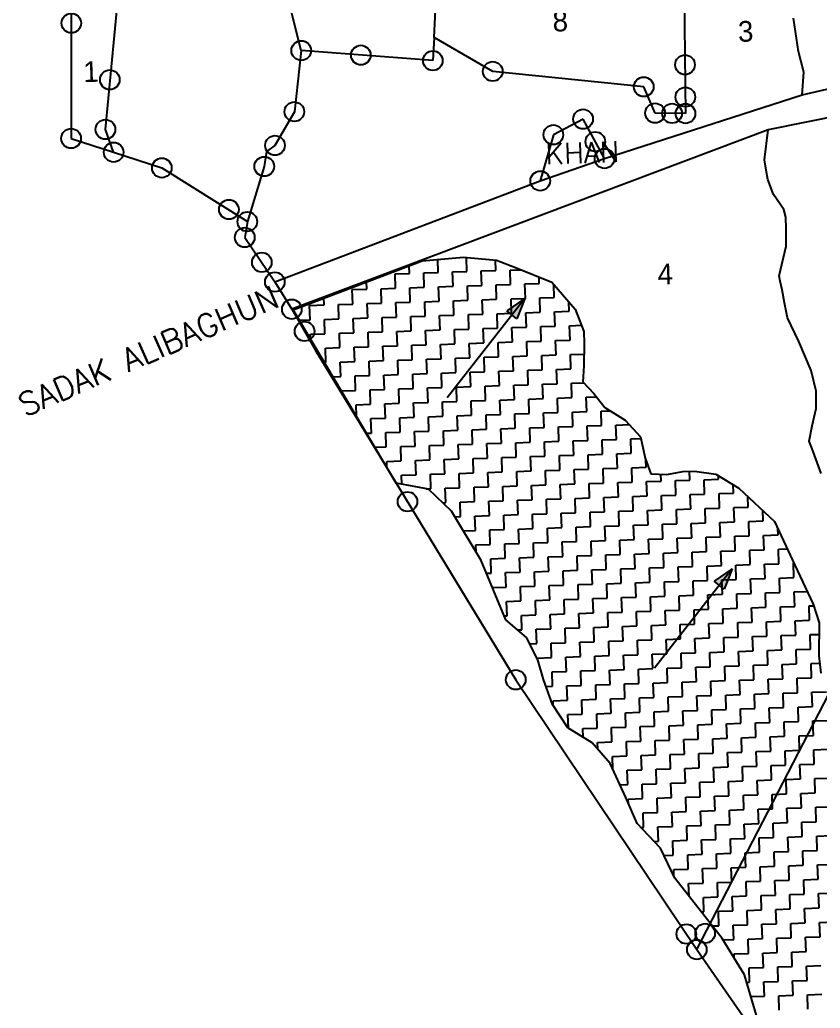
# Model space of a CAD drawing. Header units: metres. Extents: x 278270 to 279465, y 2078206 to 2080031.
# Drawn here: x 278375.3 to 278697.1, y 2079160.6 to 2079557.9 of the extents above; entities that cross this region are included whole.
import ezdxf
from ezdxf.enums import TextEntityAlignment as Align

# ---------------------------------------------------------------- set-up
doc = ezdxf.new("R2010")
doc.units = ezdxf.units.M
for name, color, linetype in [('LINE_WATER', 4, 'Continuous'), ('POLY_HATCH', 12, 'Continuous'), ('POLY_PARCEL', 6, 'Continuous'), ('POLY_ROAD', 30, 'Continuous'), ('TEXT_MAPIN', 7, 'Continuous'), ('TEXT_MAPOUT', 7, 'Continuous'), ('TEXT_PARCEL', 7, 'Continuous'), ('V_BOUND_LINE', 7, 'Continuous')]:
    doc.layers.add(name, color=color, linetype=linetype)
doc.styles.get("Standard").update_dxf_attribs({"font": 'simplex.shx'})
doc.styles.add('TEXT_MAP', font='')
doc.styles.get('TEXT_MAP').set_extended_font_data('Kruti Dev 050')

msp = doc.modelspace()

# ---------------------------------------------------------------- hatches: boundary and pattern name
h = msp.add_hatch(color=256)
h.paths.add_polyline_path([(278573.08, 2079439.25), (278575.11, 2079437.67), (278578.26, 2079445.89)])
h.paths.add_polyline_path([(278578.26, 2079445.89), (278571.05, 2079440.83), (278573.08, 2079439.25)])
h = msp.add_hatch(color=256)
h.paths.add_polyline_path([(278656.43, 2079330.61), (278658.46, 2079329.02), (278661.61, 2079337.25)])
h.paths.add_polyline_path([(278661.61, 2079337.25), (278654.4, 2079332.19), (278656.43, 2079330.61)])

# ---------------------------------------------------------------- linework, layer by layer
for points in [[(278578.26, 2079445.89), (278547.07, 2079405.87)], [(278578.26, 2079445.89), (278571.05, 2079440.83)], [(278578.26, 2079445.89), (278575.11, 2079437.67)], [(278575.11, 2079437.67), (278571.05, 2079440.83)], [(278661.61, 2079337.25), (278630.42, 2079297.23)], [(278661.61, 2079337.25), (278654.4, 2079332.19)], [(278661.61, 2079337.25), (278658.46, 2079329.02)], [(278658.46, 2079329.02), (278654.4, 2079332.19)]]:
    msp.add_lwpolyline(points)
for centre in [(278396.02, 2079556.5), (278488.46, 2079545.49), (278512.41, 2079543.65), (278541.34, 2079541.43), (278642.7, 2079539.79), (278565.42, 2079537.12), (278411.5, 2079533.75), (278626.12, 2079530.91), (278642.84, 2079526.8), (278485.68, 2079520.91), (278630.69, 2079520.35), (278637.52, 2079520.24), (278642.9, 2079520.16), (278601.73, 2079517.93), (278409.74, 2079513.8), (278589.79, 2079511.64), (278395.95, 2079510.17), (278477.9, 2079507.36), (278606.65, 2079508.87), (278413.04, 2079504.62), (278610.34, 2079502.08), (278432.41, 2079498.32), (278473.57, 2079498.9), (278584.5, 2079493.1), (278459.36, 2079481.61), (278466.79, 2079476.72), (278465.76, 2079470.38), (278472.61, 2079460.36), (278477.83, 2079452.48), (278484.66, 2079441.53), (278489.79, 2079432.64), (278531.17, 2079364.19), (278574.69, 2079292.61), (278643.25, 2079190.41), (278650.81, 2079190.66), (278647.45, 2079184.16)]:
    msp.add_circle(centre, 3.94)
at = {"layer": 'LINE_WATER'}
for p, q in [((278687.06, 2079553.09), (278686.37, 2079558.53)), ((278688.37, 2079545.08), (278687.06, 2079553.09)), ((278690.46, 2079536.74), (278688.37, 2079545.08)), ((278689.77, 2079527.7), (278690.46, 2079536.74)), ((278674.7, 2079501.62), (278676.2, 2079513.56)), ((278675.36, 2079497.48), (278674.7, 2079501.62)), ((278676.01, 2079493.6), (278675.36, 2079497.48)), ((278678.28, 2079487.7), (278676.01, 2079493.6)), ((278682.38, 2079481.6), (278678.28, 2079487.7)), ((278683.26, 2079478.51), (278682.38, 2079481.6)), ((278683.42, 2079473.84), (278683.26, 2079478.51)), ((278683.39, 2079466.82), (278683.42, 2079473.84)), ((278680.61, 2079454.98), (278683.39, 2079466.82)), ((278680.94, 2079452.74), (278680.61, 2079454.98)), ((278681.8, 2079449.28), (278680.94, 2079452.74)), ((278682.72, 2079444.06), (278681.8, 2079449.28)), ((278683.92, 2079438.1), (278682.72, 2079444.06)), ((278688.48, 2079428.51), (278683.92, 2079438.1)), ((278693.37, 2079416.92), (278688.48, 2079428.51)), ((278695.39, 2079408.65), (278693.37, 2079416.92)), ((278695.37, 2079401.65), (278695.39, 2079408.65)), ((278693.85, 2079394.6), (278695.37, 2079401.65)), ((278692.55, 2079388.56), (278693.85, 2079394.6)), ((278694.19, 2079384.37), (278692.55, 2079388.56)), ((278697.48, 2079375.48), (278694.19, 2079384.37))]:
    msp.add_line(p, q, dxfattribs=at)
at = {"layer": 'POLY_HATCH'}
for p, q in [((278485.24, 2079441.26), (278537.12, 2079460.91)), ((278537.12, 2079460.91), (278553.62, 2079462.46)), ((278553.62, 2079462.46), (278566.99, 2079461.3)), ((278566.99, 2079461.3), (278574.55, 2079458.35)), ((278574.55, 2079458.35), (278589.15, 2079452.43)), ((278589.15, 2079452.43), (278598.57, 2079441.55)), ((278526.62, 2079371.67), (278485.24, 2079441.26)), ((278598.57, 2079441.55), (278602.07, 2079432.6)), ((278602.07, 2079432.6), (278602.22, 2079427.81)), ((278602.22, 2079427.81), (278601.99, 2079418.74)), ((278601.99, 2079418.74), (278601.66, 2079412.34)), ((278601.66, 2079412.34), (278606.08, 2079407.68)), ((278606.08, 2079407.68), (278610.54, 2079401.97)), ((278610.54, 2079401.97), (278618.7, 2079396.91)), ((278618.7, 2079396.91), (278624.79, 2079390.18)), ((278624.79, 2079390.18), (278626.67, 2079381.71)), ((278626.67, 2079381.71), (278629.01, 2079375.39)), ((278635.42, 2079375.07), (278641.78, 2079376.34)), ((278641.78, 2079376.34), (278646.57, 2079376.5)), ((278646.57, 2079376.5), (278655.15, 2079375.18)), ((278629.01, 2079375.39), (278635.42, 2079375.07)), ((278655.15, 2079375.18), (278664.4, 2079369.62)), ((278539.55, 2079369.16), (278526.62, 2079371.67)), ((278548.91, 2079360.41), (278539.55, 2079369.16)), ((278664.4, 2079369.62), (278678.71, 2079356.23)), ((278560.76, 2079340.54), (278548.91, 2079360.41)), ((278678.71, 2079356.23), (278686.82, 2079338.67)), ((278570.7, 2079316.75), (278560.76, 2079340.54)), ((278686.82, 2079338.67), (278694.27, 2079322.92)), ((278694.27, 2079322.92), (278696.64, 2079315.54)), ((278578.94, 2079309.56), (278570.7, 2079316.75)), ((278696.64, 2079315.54), (278696.55, 2079302.21)), ((278583.5, 2079300.65), (278578.94, 2079309.56)), ((278585.89, 2079292.73), (278583.5, 2079300.65)), ((278696.55, 2079302.21), (278697.31, 2079295.31)), ((278589.42, 2079282.72), (278585.89, 2079292.73)), ((278595.6, 2079273.33), (278589.42, 2079282.72)), ((278605.4, 2079267.25), (278595.6, 2079273.33)), ((278612.6, 2079258.96), (278605.4, 2079267.25)), ((278618.92, 2079245.31), (278612.6, 2079258.96)), ((278623.53, 2079234.8), (278618.92, 2079245.31)), ((278632.92, 2079224.98), (278623.53, 2079234.8)), ((278638.65, 2079212.91), (278632.92, 2079224.98)), ((278657.67, 2079188.67), (278638.65, 2079212.91)), ((278666.68, 2079174.05), (278657.67, 2079188.67)), ((278671.49, 2079157.68), (278666.68, 2079174.05))]:
    msp.add_line(p, q, dxfattribs=at)
at = {"layer": 'POLY_HATCH', "linetype": 'Continuous'}
for p, q in [((278543.49, 2079456.32), (278543.32, 2079461.49)), ((278555.05, 2079456.7), (278554.87, 2079462.35)), ((278566.62, 2079457.08), (278566.48, 2079461.35)), ((278526.14, 2079455.75), (278531.92, 2079455.94)), ((278526.33, 2079449.97), (278526.14, 2079455.75)), ((278531.92, 2079455.94), (278531.82, 2079458.9)), ((278537.7, 2079456.13), (278543.49, 2079456.32)), ((278537.89, 2079450.35), (278537.7, 2079456.13)), ((278549.27, 2079456.51), (278555.05, 2079456.7)), ((278549.46, 2079450.73), (278549.27, 2079456.51)), ((278560.83, 2079456.89), (278566.62, 2079457.08)), ((278561.02, 2079451.11), (278560.83, 2079456.89)), ((278572.4, 2079457.27), (278576.86, 2079457.41)), ((278572.59, 2079451.49), (278572.4, 2079457.27)), ((278514.77, 2079449.59), (278514.67, 2079452.41)), ((278578.37, 2079451.68), (278584.15, 2079451.87)), ((278578.56, 2079445.89), (278578.37, 2079451.68)), ((278584.15, 2079451.87), (278584.07, 2079454.49)), ((278508.98, 2079449.4), (278514.77, 2079449.59)), ((278509.17, 2079443.61), (278508.98, 2079449.4)), ((278520.55, 2079449.78), (278526.33, 2079449.97)), ((278520.74, 2079443.99), (278520.55, 2079449.78)), ((278532.11, 2079450.16), (278537.89, 2079450.35)), ((278532.3, 2079444.37), (278532.11, 2079450.16)), ((278543.68, 2079450.54), (278549.46, 2079450.73)), ((278543.87, 2079444.75), (278543.68, 2079450.54)), ((278555.24, 2079450.92), (278561.02, 2079451.11)), ((278555.43, 2079445.13), (278555.24, 2079450.92)), ((278566.81, 2079451.3), (278572.59, 2079451.49)), ((278567, 2079445.51), (278566.81, 2079451.3)), ((278590.12, 2079446.27), (278589.95, 2079451.51)), ((278497.61, 2079443.24), (278497.52, 2079445.91)), ((278514.96, 2079443.8), (278520.74, 2079443.99)), ((278515.15, 2079438.02), (278514.96, 2079443.8)), ((278526.52, 2079444.18), (278532.3, 2079444.37)), ((278526.71, 2079438.4), (278526.52, 2079444.18)), ((278538.08, 2079444.56), (278543.87, 2079444.75)), ((278538.27, 2079438.78), (278538.08, 2079444.56)), ((278549.65, 2079444.94), (278555.43, 2079445.13)), ((278549.84, 2079439.16), (278549.65, 2079444.94)), ((278561.21, 2079445.32), (278567, 2079445.51)), ((278561.4, 2079439.54), (278561.21, 2079445.32)), ((278572.78, 2079445.7), (278578.56, 2079445.89)), ((278572.97, 2079439.92), (278572.78, 2079445.7)), ((278584.34, 2079446.08), (278590.12, 2079446.27)), ((278584.53, 2079440.3), (278584.34, 2079446.08)), ((278596.1, 2079440.68), (278595.97, 2079444.56)), ((278491.83, 2079443.05), (278497.61, 2079443.24)), ((278492.02, 2079437.26), (278491.83, 2079443.05)), ((278503.39, 2079443.43), (278509.17, 2079443.61)), ((278503.58, 2079437.64), (278503.39, 2079443.43)), ((278567.19, 2079439.73), (278572.97, 2079439.92)), ((278567.37, 2079433.95), (278567.19, 2079439.73)), ((278578.75, 2079440.11), (278584.53, 2079440.3)), ((278578.94, 2079434.33), (278578.75, 2079440.11)), ((278590.31, 2079440.49), (278596.1, 2079440.68)), ((278590.5, 2079434.71), (278590.31, 2079440.49)), ((278487.7, 2079437.12), (278492.02, 2079437.26)), ((278497.8, 2079437.45), (278503.58, 2079437.64)), ((278497.99, 2079431.67), (278497.8, 2079437.45)), ((278509.36, 2079437.83), (278515.15, 2079438.02)), ((278509.55, 2079432.05), (278509.36, 2079437.83)), ((278520.93, 2079438.21), (278526.71, 2079438.4)), ((278521.12, 2079432.43), (278520.93, 2079438.21)), ((278532.49, 2079438.59), (278538.27, 2079438.78)), ((278532.68, 2079432.81), (278532.49, 2079438.59)), ((278544.06, 2079438.97), (278549.84, 2079439.16)), ((278544.25, 2079433.19), (278544.06, 2079438.97)), ((278555.62, 2079439.35), (278561.4, 2079439.54)), ((278555.81, 2079433.57), (278555.62, 2079439.35)), ((278503.77, 2079431.86), (278509.55, 2079432.05)), ((278503.96, 2079426.08), (278503.77, 2079431.86)), ((278515.34, 2079432.24), (278521.12, 2079432.43)), ((278515.52, 2079426.46), (278515.34, 2079432.24)), ((278526.9, 2079432.62), (278532.68, 2079432.81)), ((278527.09, 2079426.84), (278526.9, 2079432.62)), ((278538.46, 2079433), (278544.25, 2079433.19)), ((278538.65, 2079427.22), (278538.46, 2079433)), ((278550.03, 2079433.38), (278555.81, 2079433.57)), ((278550.22, 2079427.6), (278550.03, 2079433.38)), ((278561.59, 2079433.76), (278567.37, 2079433.95)), ((278561.78, 2079427.98), (278561.59, 2079433.76)), ((278573.16, 2079434.14), (278578.94, 2079434.33)), ((278573.35, 2079428.36), (278573.16, 2079434.14)), ((278584.72, 2079434.52), (278590.5, 2079434.71)), ((278584.91, 2079428.74), (278584.72, 2079434.52)), ((278596.29, 2079434.9), (278601.11, 2079435.06)), ((278596.48, 2079429.12), (278596.29, 2079434.9)), ((278492.21, 2079431.48), (278497.99, 2079431.67)), ((278492.27, 2079429.43), (278492.21, 2079431.48)), ((278556, 2079427.79), (278561.78, 2079427.98)), ((278556.19, 2079422.01), (278556, 2079427.79)), ((278567.56, 2079428.17), (278573.35, 2079428.36)), ((278567.75, 2079422.38), (278567.56, 2079428.17)), ((278579.13, 2079428.55), (278584.91, 2079428.74)), ((278579.32, 2079422.76), (278579.13, 2079428.55)), ((278590.69, 2079428.93), (278596.48, 2079429.12)), ((278590.88, 2079423.14), (278590.69, 2079428.93)), ((278498.18, 2079425.89), (278503.96, 2079426.08)), ((278498.37, 2079420.11), (278498.18, 2079425.89)), ((278509.74, 2079426.27), (278515.52, 2079426.46)), ((278509.93, 2079420.49), (278509.74, 2079426.27)), ((278521.31, 2079426.65), (278527.09, 2079426.84)), ((278521.5, 2079420.87), (278521.31, 2079426.65)), ((278532.87, 2079427.03), (278538.65, 2079427.22)), ((278533.06, 2079421.25), (278532.87, 2079427.03)), ((278544.44, 2079427.41), (278550.22, 2079427.6)), ((278544.63, 2079421.63), (278544.44, 2079427.41)), ((278497.83, 2079420.09), (278498.37, 2079420.11)), ((278504.15, 2079420.3), (278509.93, 2079420.49)), ((278504.34, 2079414.51), (278504.15, 2079420.3)), ((278515.71, 2079420.68), (278521.5, 2079420.87)), ((278515.9, 2079414.89), (278515.71, 2079420.68)), ((278527.28, 2079421.06), (278533.06, 2079421.25)), ((278527.47, 2079415.27), (278527.28, 2079421.06)), ((278538.84, 2079421.44), (278544.63, 2079421.63)), ((278539.03, 2079415.65), (278538.84, 2079421.44)), ((278550.41, 2079421.82), (278556.19, 2079422.01)), ((278550.6, 2079416.03), (278550.41, 2079421.82)), ((278561.97, 2079422.2), (278567.75, 2079422.38)), ((278562.16, 2079416.41), (278561.97, 2079422.2)), ((278573.54, 2079422.57), (278579.32, 2079422.76)), ((278573.73, 2079416.79), (278573.54, 2079422.57)), ((278585.1, 2079422.95), (278590.88, 2079423.14)), ((278585.29, 2079417.17), (278585.1, 2079422.95)), ((278596.67, 2079423.33), (278602.11, 2079423.51)), ((278596.86, 2079417.55), (278596.67, 2079423.33)), ((278544.82, 2079415.84), (278550.6, 2079416.03)), ((278545.01, 2079410.06), (278544.82, 2079415.84)), ((278556.38, 2079416.22), (278562.16, 2079416.41)), ((278556.57, 2079410.44), (278556.38, 2079416.22)), ((278567.94, 2079416.6), (278573.73, 2079416.79)), ((278568.13, 2079410.82), (278567.94, 2079416.6)), ((278579.51, 2079416.98), (278585.29, 2079417.17)), ((278579.7, 2079411.2), (278579.51, 2079416.98)), ((278591.07, 2079417.36), (278596.86, 2079417.55)), ((278591.26, 2079411.58), (278591.07, 2079417.36)), ((278501.21, 2079414.41), (278504.34, 2079414.51)), ((278510.12, 2079414.7), (278515.9, 2079414.89)), ((278510.31, 2079408.92), (278510.12, 2079414.7)), ((278521.69, 2079415.08), (278527.47, 2079415.27)), ((278521.88, 2079409.3), (278521.69, 2079415.08)), ((278533.25, 2079415.46), (278539.03, 2079415.65)), ((278533.44, 2079409.68), (278533.25, 2079415.46)), ((278597.05, 2079411.77), (278602.05, 2079411.93)), ((278504.58, 2079408.73), (278510.31, 2079408.92)), ((278516.09, 2079409.11), (278521.88, 2079409.3)), ((278516.28, 2079403.33), (278516.09, 2079409.11)), ((278527.66, 2079409.49), (278533.44, 2079409.68)), ((278527.85, 2079403.71), (278527.66, 2079409.49)), ((278539.22, 2079409.87), (278545.01, 2079410.06)), ((278539.41, 2079404.09), (278539.22, 2079409.87)), ((278550.79, 2079410.25), (278556.57, 2079410.44)), ((278550.98, 2079404.47), (278550.79, 2079410.25)), ((278562.35, 2079410.63), (278568.13, 2079410.82)), ((278562.54, 2079404.85), (278562.35, 2079410.63)), ((278573.92, 2079411.01), (278579.7, 2079411.2)), ((278574.11, 2079405.23), (278573.92, 2079411.01)), ((278585.48, 2079411.39), (278591.26, 2079411.58)), ((278585.67, 2079405.61), (278585.48, 2079411.39)), ((278597.24, 2079405.99), (278597.05, 2079411.77)), ((278533.63, 2079403.9), (278539.41, 2079404.09)), ((278545.2, 2079404.28), (278550.98, 2079404.47)), ((278545.39, 2079398.5), (278545.2, 2079404.28)), ((278556.76, 2079404.66), (278562.54, 2079404.85)), ((278556.95, 2079398.88), (278556.76, 2079404.66)), ((278568.32, 2079405.04), (278574.11, 2079405.23)), ((278568.51, 2079399.26), (278568.32, 2079405.04)), ((278579.89, 2079405.42), (278585.67, 2079405.61)), ((278580.08, 2079399.64), (278579.89, 2079405.42)), ((278591.45, 2079405.8), (278597.24, 2079405.99)), ((278591.64, 2079400.02), (278591.45, 2079405.8)), ((278603.02, 2079406.18), (278607.15, 2079406.31)), ((278603.21, 2079400.4), (278603.02, 2079406.18)), ((278510.5, 2079403.14), (278516.28, 2079403.33)), ((278510.65, 2079398.53), (278510.5, 2079403.14)), ((278522.07, 2079403.52), (278527.85, 2079403.71)), ((278522.26, 2079397.74), (278522.07, 2079403.52)), ((278533.82, 2079398.12), (278533.63, 2079403.9)), ((278585.86, 2079399.83), (278591.64, 2079400.02)), ((278597.43, 2079400.21), (278603.21, 2079400.4)), ((278597.62, 2079394.42), (278597.43, 2079400.21)), ((278608.99, 2079400.59), (278612.58, 2079400.7)), ((278609.18, 2079394.8), (278608.99, 2079400.59)), ((278516.47, 2079397.55), (278522.26, 2079397.74)), ((278516.66, 2079391.76), (278516.47, 2079397.55)), ((278528.04, 2079397.93), (278533.82, 2079398.12)), ((278528.23, 2079392.14), (278528.04, 2079397.93)), ((278539.6, 2079398.31), (278545.39, 2079398.5)), ((278539.79, 2079392.52), (278539.6, 2079398.31)), ((278551.17, 2079398.69), (278556.95, 2079398.88)), ((278551.36, 2079392.9), (278551.17, 2079398.69)), ((278562.73, 2079399.07), (278568.51, 2079399.26)), ((278562.92, 2079393.28), (278562.73, 2079399.07)), ((278574.3, 2079399.45), (278580.08, 2079399.64)), ((278574.49, 2079393.66), (278574.3, 2079399.45)), ((278586.05, 2079394.04), (278585.86, 2079399.83)), ((278522.45, 2079391.95), (278528.23, 2079392.14)), ((278534.01, 2079392.33), (278539.79, 2079392.52)), ((278534.2, 2079386.55), (278534.01, 2079392.33)), ((278545.58, 2079392.71), (278551.36, 2079392.9)), ((278545.77, 2079386.93), (278545.58, 2079392.71)), ((278557.14, 2079393.09), (278562.92, 2079393.28)), ((278557.33, 2079387.31), (278557.14, 2079393.09)), ((278568.7, 2079393.47), (278574.49, 2079393.66)), ((278568.89, 2079387.69), (278568.7, 2079393.47)), ((278580.27, 2079393.85), (278586.05, 2079394.04)), ((278580.46, 2079388.07), (278580.27, 2079393.85)), ((278591.83, 2079394.23), (278597.62, 2079394.42)), ((278592.02, 2079388.45), (278591.83, 2079394.23)), ((278603.4, 2079394.61), (278609.18, 2079394.8)), ((278603.59, 2079388.83), (278603.4, 2079394.61)), ((278614.96, 2079394.99), (278620.28, 2079395.17)), ((278615.15, 2079389.21), (278614.96, 2079394.99)), ((278514.71, 2079391.7), (278516.66, 2079391.76)), ((278522.64, 2079386.17), (278522.45, 2079391.95)), ((278574.68, 2079387.88), (278580.46, 2079388.07)), ((278586.24, 2079388.26), (278592.02, 2079388.45)), ((278586.43, 2079382.48), (278586.24, 2079388.26)), ((278597.81, 2079388.64), (278603.59, 2079388.83)), ((278597.99, 2079382.86), (278597.81, 2079388.64)), ((278609.37, 2079389.02), (278615.15, 2079389.21)), ((278609.56, 2079383.24), (278609.37, 2079389.02)), ((278620.93, 2079389.4), (278624.93, 2079389.53)), ((278621.12, 2079383.62), (278620.93, 2079389.4)), ((278518.09, 2079386.02), (278522.64, 2079386.17)), ((278528.42, 2079386.36), (278534.2, 2079386.55)), ((278528.61, 2079380.58), (278528.42, 2079386.36)), ((278539.98, 2079386.74), (278545.77, 2079386.93)), ((278540.17, 2079380.96), (278539.98, 2079386.74)), ((278551.55, 2079387.12), (278557.33, 2079387.31)), ((278551.74, 2079381.34), (278551.55, 2079387.12)), ((278563.11, 2079387.5), (278568.89, 2079387.69)), ((278563.3, 2079381.72), (278563.11, 2079387.5)), ((278574.87, 2079382.1), (278574.68, 2079387.88)), ((278522.83, 2079380.39), (278528.61, 2079380.58)), ((278522.91, 2079377.92), (278522.83, 2079380.39)), ((278534.39, 2079380.77), (278540.17, 2079380.96)), ((278534.58, 2079374.99), (278534.39, 2079380.77)), ((278545.96, 2079381.15), (278551.74, 2079381.34)), ((278546.14, 2079375.37), (278545.96, 2079381.15)), ((278557.52, 2079381.53), (278563.3, 2079381.72)), ((278557.71, 2079375.75), (278557.52, 2079381.53)), ((278569.08, 2079381.91), (278574.87, 2079382.1)), ((278569.27, 2079376.13), (278569.08, 2079381.91)), ((278580.65, 2079382.29), (278586.43, 2079382.48)), ((278580.84, 2079376.51), (278580.65, 2079382.29)), ((278592.21, 2079382.67), (278597.99, 2079382.86)), ((278592.4, 2079376.89), (278592.21, 2079382.67)), ((278603.78, 2079383.05), (278609.56, 2079383.24)), ((278603.97, 2079377.27), (278603.78, 2079383.05)), ((278615.34, 2079383.43), (278621.12, 2079383.62)), ((278615.53, 2079377.65), (278615.34, 2079383.43)), ((278627.1, 2079378.03), (278627, 2079380.81)), ((278563.49, 2079375.94), (278569.27, 2079376.13)), ((278575.06, 2079376.32), (278580.84, 2079376.51)), ((278575.25, 2079370.53), (278575.06, 2079376.32)), ((278586.62, 2079376.7), (278592.4, 2079376.89)), ((278586.81, 2079370.91), (278586.62, 2079376.7)), ((278598.18, 2079377.08), (278603.97, 2079377.27)), ((278598.37, 2079371.29), (278598.18, 2079377.08)), ((278609.75, 2079377.46), (278615.53, 2079377.65)), ((278609.94, 2079371.67), (278609.75, 2079377.46)), ((278621.31, 2079377.84), (278627.1, 2079378.03)), ((278621.5, 2079372.05), (278621.31, 2079377.84)), ((278644.63, 2079372.81), (278644.51, 2079376.43)), ((278528.8, 2079374.8), (278534.58, 2079374.99)), ((278528.92, 2079371.23), (278528.8, 2079374.8)), ((278540.36, 2079375.18), (278546.14, 2079375.37)), ((278540.55, 2079369.4), (278540.36, 2079375.18)), ((278551.93, 2079375.56), (278557.71, 2079375.75)), ((278552.12, 2079369.78), (278551.93, 2079375.56)), ((278563.68, 2079370.16), (278563.49, 2079375.94)), ((278627.29, 2079372.24), (278633.07, 2079372.43)), ((278627.48, 2079366.46), (278627.29, 2079372.24)), ((278633.07, 2079372.43), (278632.98, 2079375.19)), ((278638.85, 2079372.62), (278644.63, 2079372.81)), ((278639.04, 2079366.84), (278638.85, 2079372.62)), ((278650.41, 2079373), (278656.2, 2079373.19)), ((278650.6, 2079367.22), (278650.41, 2079373)), ((278656.2, 2079373.19), (278656.15, 2079374.58)), ((278538.67, 2079369.33), (278540.55, 2079369.4)), ((278546.33, 2079369.59), (278552.12, 2079369.78)), ((278546.52, 2079363.8), (278546.33, 2079369.59)), ((278557.9, 2079369.97), (278563.68, 2079370.16)), ((278558.09, 2079364.18), (278557.9, 2079369.97)), ((278569.46, 2079370.34), (278575.25, 2079370.53)), ((278569.65, 2079364.56), (278569.46, 2079370.34)), ((278581.03, 2079370.72), (278586.81, 2079370.91)), ((278581.22, 2079364.94), (278581.03, 2079370.72)), ((278592.59, 2079371.1), (278598.37, 2079371.29)), ((278592.78, 2079365.32), (278592.59, 2079371.1)), ((278604.16, 2079371.48), (278609.94, 2079371.67)), ((278604.35, 2079365.7), (278604.16, 2079371.48)), ((278615.72, 2079371.86), (278621.5, 2079372.05)), ((278615.91, 2079366.08), (278615.72, 2079371.86)), ((278662.17, 2079367.6), (278662.06, 2079371.03)), ((278552.31, 2079363.99), (278558.09, 2079364.18)), ((278563.87, 2079364.37), (278569.65, 2079364.56)), ((278564.06, 2079358.59), (278563.87, 2079364.37)), ((278575.44, 2079364.75), (278581.22, 2079364.94)), ((278575.63, 2079358.97), (278575.44, 2079364.75)), ((278587, 2079365.13), (278592.78, 2079365.32)), ((278587.19, 2079359.35), (278587, 2079365.13)), ((278598.56, 2079365.51), (278604.35, 2079365.7)), ((278598.75, 2079359.73), (278598.56, 2079365.51)), ((278610.13, 2079365.89), (278615.91, 2079366.08)), ((278610.32, 2079360.11), (278610.13, 2079365.89)), ((278621.69, 2079366.27), (278627.48, 2079366.46)), ((278621.88, 2079360.49), (278621.69, 2079366.27)), ((278633.26, 2079366.65), (278639.04, 2079366.84)), ((278633.45, 2079360.87), (278633.26, 2079366.65)), ((278644.82, 2079367.03), (278650.6, 2079367.22)), ((278645.01, 2079361.25), (278644.82, 2079367.03)), ((278656.39, 2079367.41), (278662.17, 2079367.6)), ((278656.58, 2079361.63), (278656.39, 2079367.41)), ((278668.14, 2079362.01), (278668, 2079366.25)), ((278545.32, 2079363.76), (278546.52, 2079363.8)), ((278552.5, 2079358.21), (278552.31, 2079363.99)), ((278616.1, 2079360.3), (278621.88, 2079360.49)), ((278616.29, 2079354.52), (278616.1, 2079360.3)), ((278627.67, 2079360.68), (278633.45, 2079360.87)), ((278627.86, 2079354.9), (278627.67, 2079360.68)), ((278639.23, 2079361.06), (278645.01, 2079361.25)), ((278639.42, 2079355.28), (278639.23, 2079361.06)), ((278650.79, 2079361.44), (278656.58, 2079361.63)), ((278650.98, 2079355.66), (278650.79, 2079361.44)), ((278662.36, 2079361.82), (278668.14, 2079362.01)), ((278662.55, 2079356.04), (278662.36, 2079361.82)), ((278674.11, 2079356.42), (278673.97, 2079360.66)), ((278550.26, 2079358.14), (278552.5, 2079358.21)), ((278558.28, 2079358.4), (278564.06, 2079358.59)), ((278558.47, 2079352.62), (278558.28, 2079358.4)), ((278569.84, 2079358.78), (278575.63, 2079358.97)), ((278570.03, 2079353), (278569.84, 2079358.78)), ((278581.41, 2079359.16), (278587.19, 2079359.35)), ((278581.6, 2079353.38), (278581.41, 2079359.16)), ((278592.97, 2079359.54), (278598.75, 2079359.73)), ((278593.16, 2079353.76), (278592.97, 2079359.54)), ((278604.54, 2079359.92), (278610.32, 2079360.11)), ((278604.73, 2079354.14), (278604.54, 2079359.92)), ((278668.33, 2079356.23), (278674.11, 2079356.42)), ((278553.65, 2079352.46), (278558.47, 2079352.62)), ((278564.25, 2079352.81), (278570.03, 2079353)), ((278564.44, 2079347.03), (278564.25, 2079352.81)), ((278575.82, 2079353.19), (278581.6, 2079353.38)), ((278576.01, 2079347.41), (278575.82, 2079353.19)), ((278587.38, 2079353.57), (278593.16, 2079353.76)), ((278587.57, 2079347.79), (278587.38, 2079353.57)), ((278598.94, 2079353.95), (278604.73, 2079354.14)), ((278599.13, 2079348.17), (278598.94, 2079353.95)), ((278610.51, 2079354.33), (278616.29, 2079354.52)), ((278610.7, 2079348.55), (278610.51, 2079354.33)), ((278622.07, 2079354.71), (278627.86, 2079354.9)), ((278622.26, 2079348.93), (278622.07, 2079354.71)), ((278633.64, 2079355.09), (278639.42, 2079355.28)), ((278633.83, 2079349.3), (278633.64, 2079355.09)), ((278645.2, 2079355.47), (278650.98, 2079355.66)), ((278645.39, 2079349.68), (278645.2, 2079355.47)), ((278656.77, 2079355.85), (278662.55, 2079356.04)), ((278656.96, 2079350.06), (278656.77, 2079355.85)), ((278668.52, 2079350.44), (278668.33, 2079356.23)), ((278680.09, 2079350.82), (278680, 2079353.43)), ((278604.92, 2079348.36), (278610.7, 2079348.55)), ((278605.11, 2079342.57), (278604.92, 2079348.36)), ((278616.48, 2079348.74), (278622.26, 2079348.93)), ((278616.67, 2079342.95), (278616.48, 2079348.74)), ((278628.05, 2079349.11), (278633.83, 2079349.3)), ((278628.24, 2079343.33), (278628.05, 2079349.11)), ((278639.61, 2079349.49), (278645.39, 2079349.68)), ((278639.8, 2079343.71), (278639.61, 2079349.49)), ((278651.17, 2079349.87), (278656.96, 2079350.06)), ((278651.36, 2079344.09), (278651.17, 2079349.87)), ((278662.74, 2079350.25), (278668.52, 2079350.44)), ((278662.93, 2079344.47), (278662.74, 2079350.25)), ((278674.3, 2079350.63), (278680.09, 2079350.82)), ((278674.49, 2079344.85), (278674.3, 2079350.63)), ((278558.66, 2079346.84), (278564.44, 2079347.03)), ((278558.76, 2079343.9), (278558.66, 2079346.84)), ((278570.22, 2079347.22), (278576.01, 2079347.41)), ((278570.41, 2079341.43), (278570.22, 2079347.22)), ((278581.79, 2079347.6), (278587.57, 2079347.79)), ((278581.98, 2079341.81), (278581.79, 2079347.6)), ((278593.35, 2079347.98), (278599.13, 2079348.17)), ((278593.54, 2079342.19), (278593.35, 2079347.98)), ((278657.15, 2079344.28), (278662.93, 2079344.47)), ((278668.71, 2079344.66), (278674.49, 2079344.85)), ((278668.9, 2079338.88), (278668.71, 2079344.66)), ((278680.28, 2079345.04), (278683.82, 2079345.16)), ((278680.46, 2079339.26), (278680.28, 2079345.04)), ((278564.63, 2079341.24), (278570.41, 2079341.43)), ((278564.82, 2079335.46), (278564.63, 2079341.24)), ((278576.2, 2079341.62), (278581.98, 2079341.81)), ((278576.39, 2079335.84), (278576.2, 2079341.62)), ((278587.76, 2079342), (278593.54, 2079342.19)), ((278587.95, 2079336.22), (278587.76, 2079342)), ((278599.32, 2079342.38), (278605.11, 2079342.57)), ((278599.51, 2079336.6), (278599.32, 2079342.38)), ((278610.89, 2079342.76), (278616.67, 2079342.95)), ((278611.08, 2079336.98), (278610.89, 2079342.76)), ((278622.45, 2079343.14), (278628.24, 2079343.33)), ((278622.64, 2079337.36), (278622.45, 2079343.14)), ((278634.02, 2079343.52), (278639.8, 2079343.71)), ((278634.21, 2079337.74), (278634.02, 2079343.52)), ((278645.58, 2079343.9), (278651.36, 2079344.09)), ((278645.77, 2079338.12), (278645.58, 2079343.9)), ((278657.34, 2079338.5), (278657.15, 2079344.28)), ((278593.73, 2079336.41), (278599.51, 2079336.6)), ((278593.92, 2079330.63), (278593.73, 2079336.41)), ((278605.3, 2079336.79), (278611.08, 2079336.98)), ((278605.49, 2079331.01), (278605.3, 2079336.79)), ((278616.86, 2079337.17), (278622.64, 2079337.36)), ((278617.05, 2079331.39), (278616.86, 2079337.17)), ((278628.43, 2079337.55), (278634.21, 2079337.74)), ((278628.61, 2079331.77), (278628.43, 2079337.55)), ((278639.99, 2079337.93), (278645.77, 2079338.12)), ((278640.18, 2079332.15), (278639.99, 2079337.93)), ((278651.55, 2079338.31), (278657.34, 2079338.5)), ((278651.74, 2079332.53), (278651.55, 2079338.31)), ((278663.12, 2079338.69), (278668.9, 2079338.88)), ((278663.31, 2079332.91), (278663.12, 2079338.69)), ((278674.68, 2079339.07), (278680.46, 2079339.26)), ((278674.87, 2079333.29), (278674.68, 2079339.07)), ((278686.25, 2079339.45), (278686.45, 2079339.46)), ((278686.44, 2079333.67), (278686.25, 2079339.45)), ((278562.91, 2079335.4), (278564.82, 2079335.46)), ((278570.6, 2079335.65), (278576.39, 2079335.84)), ((278570.79, 2079329.87), (278570.6, 2079335.65)), ((278582.17, 2079336.03), (278587.95, 2079336.22)), ((278582.36, 2079330.25), (278582.17, 2079336.03)), ((278645.96, 2079332.34), (278651.74, 2079332.53)), ((278657.53, 2079332.72), (278663.31, 2079332.91)), ((278657.72, 2079326.94), (278657.53, 2079332.72)), ((278669.09, 2079333.1), (278674.87, 2079333.29)), ((278669.28, 2079327.32), (278669.09, 2079333.1)), ((278680.65, 2079333.48), (278686.44, 2079333.67)), ((278680.84, 2079327.7), (278680.65, 2079333.48)), ((278565.3, 2079329.69), (278570.79, 2079329.87)), ((278576.58, 2079330.06), (278582.36, 2079330.25)), ((278576.76, 2079324.28), (278576.58, 2079330.06)), ((278588.14, 2079330.44), (278593.92, 2079330.63)), ((278588.33, 2079324.66), (278588.14, 2079330.44)), ((278599.7, 2079330.82), (278605.49, 2079331.01)), ((278599.89, 2079325.04), (278599.7, 2079330.82)), ((278611.27, 2079331.2), (278617.05, 2079331.39)), ((278611.46, 2079325.42), (278611.27, 2079331.2)), ((278622.83, 2079331.58), (278628.61, 2079331.77)), ((278623.02, 2079325.8), (278622.83, 2079331.58)), ((278634.4, 2079331.96), (278640.18, 2079332.15)), ((278634.59, 2079326.18), (278634.4, 2079331.96)), ((278646.15, 2079326.56), (278645.96, 2079332.34)), ((278582.55, 2079324.47), (278588.33, 2079324.66)), ((278582.74, 2079318.68), (278582.55, 2079324.47)), ((278594.11, 2079324.85), (278599.89, 2079325.04)), ((278594.3, 2079319.06), (278594.11, 2079324.85)), ((278605.68, 2079325.23), (278611.46, 2079325.42)), ((278605.87, 2079319.44), (278605.68, 2079325.23)), ((278617.24, 2079325.61), (278623.02, 2079325.8)), ((278617.43, 2079319.82), (278617.24, 2079325.61)), ((278628.8, 2079325.99), (278634.59, 2079326.18)), ((278628.99, 2079320.2), (278628.8, 2079325.99)), ((278640.37, 2079326.37), (278646.15, 2079326.56)), ((278640.56, 2079320.58), (278640.37, 2079326.37)), ((278651.93, 2079326.75), (278657.72, 2079326.94)), ((278652.12, 2079320.96), (278651.93, 2079326.75)), ((278663.5, 2079327.13), (278669.28, 2079327.32)), ((278663.69, 2079321.34), (278663.5, 2079327.13)), ((278675.06, 2079327.51), (278680.84, 2079327.7)), ((278675.25, 2079321.72), (278675.06, 2079327.51)), ((278686.63, 2079327.88), (278691.84, 2079328.06)), ((278686.82, 2079322.1), (278686.63, 2079327.88)), ((278570.98, 2079324.09), (278576.76, 2079324.28)), ((278571.17, 2079318.31), (278570.98, 2079324.09)), ((278634.78, 2079320.39), (278640.56, 2079320.58)), ((278646.34, 2079320.77), (278652.12, 2079320.96)), ((278646.53, 2079314.99), (278646.34, 2079320.77)), ((278657.91, 2079321.15), (278663.69, 2079321.34)), ((278658.1, 2079315.37), (278657.91, 2079321.15)), ((278669.47, 2079321.53), (278675.25, 2079321.72)), ((278669.66, 2079315.75), (278669.47, 2079321.53)), ((278681.03, 2079321.91), (278686.82, 2079322.1)), ((278681.22, 2079316.13), (278681.03, 2079321.91)), ((278692.6, 2079322.29), (278694.45, 2079322.35)), ((278692.79, 2079316.51), (278692.6, 2079322.29)), ((278570.07, 2079318.27), (278571.17, 2079318.31)), ((278576.95, 2079318.49), (278582.74, 2079318.68)), ((278577.14, 2079312.71), (278576.95, 2079318.49)), ((278588.52, 2079318.87), (278594.3, 2079319.06)), ((278588.71, 2079313.09), (278588.52, 2079318.87)), ((278600.08, 2079319.25), (278605.87, 2079319.44)), ((278600.27, 2079313.47), (278600.08, 2079319.25)), ((278611.65, 2079319.63), (278617.43, 2079319.82)), ((278611.84, 2079313.85), (278611.65, 2079319.63)), ((278623.21, 2079320.01), (278628.99, 2079320.2)), ((278623.4, 2079314.23), (278623.21, 2079320.01)), ((278634.97, 2079314.61), (278634.78, 2079320.39)), ((278687.01, 2079316.32), (278692.79, 2079316.51)), ((278575.39, 2079312.66), (278577.14, 2079312.71)), ((278582.93, 2079312.9), (278588.71, 2079313.09)), ((278583.12, 2079307.12), (278582.93, 2079312.9)), ((278594.49, 2079313.28), (278600.27, 2079313.47)), ((278594.68, 2079307.5), (278594.49, 2079313.28)), ((278606.06, 2079313.66), (278611.84, 2079313.85)), ((278606.25, 2079307.88), (278606.06, 2079313.66)), ((278617.62, 2079314.04), (278623.4, 2079314.23)), ((278617.81, 2079308.26), (278617.62, 2079314.04)), ((278629.18, 2079314.42), (278634.97, 2079314.61)), ((278629.37, 2079308.64), (278629.18, 2079314.42)), ((278640.75, 2079314.8), (278646.53, 2079314.99)), ((278640.94, 2079309.02), (278640.75, 2079314.8)), ((278652.31, 2079315.18), (278658.1, 2079315.37)), ((278652.5, 2079309.4), (278652.31, 2079315.18)), ((278663.88, 2079315.56), (278669.66, 2079315.75)), ((278664.07, 2079309.78), (278663.88, 2079315.56)), ((278675.44, 2079315.94), (278681.22, 2079316.13)), ((278675.63, 2079310.16), (278675.44, 2079315.94)), ((278687.2, 2079310.54), (278687.01, 2079316.32)), ((278623.59, 2079308.45), (278629.37, 2079308.64)), ((278635.16, 2079308.83), (278640.94, 2079309.02)), ((278635.35, 2079303.05), (278635.16, 2079308.83)), ((278646.72, 2079309.21), (278652.5, 2079309.4)), ((278646.91, 2079303.43), (278646.72, 2079309.21)), ((278658.29, 2079309.59), (278664.07, 2079309.78)), ((278658.48, 2079303.81), (278658.29, 2079309.59)), ((278669.85, 2079309.97), (278675.63, 2079310.16)), ((278670.04, 2079304.19), (278669.85, 2079309.97)), ((278681.41, 2079310.35), (278687.2, 2079310.54)), ((278681.6, 2079304.57), (278681.41, 2079310.35)), ((278692.98, 2079310.73), (278696.61, 2079310.85)), ((278693.17, 2079304.95), (278692.98, 2079310.73)), ((278580.24, 2079307.03), (278583.12, 2079307.12)), ((278588.9, 2079307.31), (278594.68, 2079307.5)), ((278589.09, 2079301.53), (278588.9, 2079307.31)), ((278600.46, 2079307.69), (278606.25, 2079307.88)), ((278600.65, 2079301.91), (278600.46, 2079307.69)), ((278612.03, 2079308.07), (278617.81, 2079308.26)), ((278612.22, 2079302.29), (278612.03, 2079308.07)), ((278623.78, 2079302.67), (278623.59, 2079308.45)), ((278687.39, 2079304.76), (278693.17, 2079304.95)), ((278687.58, 2079298.97), (278687.39, 2079304.76)), ((278583.31, 2079301.34), (278589.09, 2079301.53)), ((278583.32, 2079301), (278583.31, 2079301.34)), ((278594.87, 2079301.72), (278600.65, 2079301.91)), ((278595.06, 2079295.94), (278594.87, 2079301.72)), ((278606.44, 2079302.1), (278612.22, 2079302.29)), ((278606.63, 2079296.32), (278606.44, 2079302.1)), ((278618, 2079302.48), (278623.78, 2079302.67)), ((278618.19, 2079296.7), (278618, 2079302.48)), ((278629.56, 2079302.86), (278635.35, 2079303.05)), ((278629.75, 2079297.08), (278629.56, 2079302.86)), ((278641.13, 2079303.24), (278646.91, 2079303.43)), ((278641.32, 2079297.45), (278641.13, 2079303.24)), ((278652.69, 2079303.62), (278658.48, 2079303.81)), ((278652.88, 2079297.83), (278652.69, 2079303.62)), ((278664.26, 2079304), (278670.04, 2079304.19)), ((278664.45, 2079298.21), (278664.26, 2079304)), ((278675.82, 2079304.38), (278681.6, 2079304.57)), ((278676.01, 2079298.59), (278675.82, 2079304.38)), ((278612.41, 2079296.51), (278618.19, 2079296.7)), ((278623.97, 2079296.89), (278629.75, 2079297.08)), ((278624.16, 2079291.1), (278623.97, 2079296.89)), ((278635.54, 2079297.26), (278641.32, 2079297.45)), ((278635.73, 2079291.48), (278635.54, 2079297.26)), ((278647.1, 2079297.64), (278652.88, 2079297.83)), ((278647.29, 2079291.86), (278647.1, 2079297.64)), ((278658.67, 2079298.02), (278664.45, 2079298.21)), ((278658.86, 2079292.24), (278658.67, 2079298.02)), ((278670.23, 2079298.4), (278676.01, 2079298.59)), ((278670.42, 2079292.62), (278670.23, 2079298.4)), ((278681.79, 2079298.78), (278687.58, 2079298.97)), ((278681.98, 2079293), (278681.79, 2079298.78)), ((278693.36, 2079299.16), (278696.87, 2079299.28)), ((278693.55, 2079293.38), (278693.36, 2079299.16)), ((278589.28, 2079295.75), (278595.06, 2079295.94)), ((278589.47, 2079289.96), (278589.28, 2079295.75)), ((278600.84, 2079296.13), (278606.63, 2079296.32)), ((278601.03, 2079290.34), (278600.84, 2079296.13)), ((278612.6, 2079290.72), (278612.41, 2079296.51)), ((278676.2, 2079292.81), (278681.98, 2079293)), ((278676.39, 2079287.03), (278676.2, 2079292.81)), ((278687.77, 2079293.19), (278693.55, 2079293.38)), ((278687.96, 2079287.41), (278687.77, 2079293.19)), ((278586.9, 2079289.88), (278589.47, 2079289.96)), ((278595.25, 2079290.15), (278601.03, 2079290.34)), ((278595.44, 2079284.37), (278595.25, 2079290.15)), ((278606.82, 2079290.53), (278612.6, 2079290.72)), ((278607.01, 2079284.75), (278606.82, 2079290.53)), ((278618.38, 2079290.91), (278624.16, 2079291.1)), ((278618.57, 2079285.13), (278618.38, 2079290.91)), ((278629.94, 2079291.29), (278635.73, 2079291.48)), ((278630.13, 2079285.51), (278629.94, 2079291.29)), ((278641.51, 2079291.67), (278647.29, 2079291.86)), ((278641.7, 2079285.89), (278641.51, 2079291.67)), ((278653.07, 2079292.05), (278658.86, 2079292.24)), ((278653.26, 2079286.27), (278653.07, 2079292.05)), ((278664.64, 2079292.43), (278670.42, 2079292.62)), ((278664.83, 2079286.65), (278664.64, 2079292.43)), ((278601.22, 2079284.56), (278607.01, 2079284.75)), ((278612.79, 2079284.94), (278618.57, 2079285.13)), ((278612.98, 2079279.16), (278612.79, 2079284.94)), ((278624.35, 2079285.32), (278630.13, 2079285.51)), ((278624.54, 2079279.54), (278624.35, 2079285.32)), ((278635.92, 2079285.7), (278641.7, 2079285.89)), ((278636.11, 2079279.92), (278635.92, 2079285.7)), ((278647.48, 2079286.08), (278653.26, 2079286.27)), ((278647.67, 2079280.3), (278647.48, 2079286.08)), ((278659.05, 2079286.46), (278664.83, 2079286.65)), ((278659.23, 2079280.68), (278659.05, 2079286.46)), ((278670.61, 2079286.84), (278676.39, 2079287.03)), ((278670.8, 2079281.06), (278670.61, 2079286.84)), ((278682.17, 2079287.22), (278687.96, 2079287.41)), ((278682.36, 2079281.44), (278682.17, 2079287.22)), ((278693.74, 2079287.6), (278699.52, 2079287.79)), ((278693.93, 2079281.82), (278693.74, 2079287.6)), ((278589.66, 2079284.18), (278595.44, 2079284.37)), ((278589.72, 2079282.26), (278589.66, 2079284.18)), ((278601.41, 2079278.78), (278601.22, 2079284.56)), ((278665.02, 2079280.87), (278670.8, 2079281.06)), ((278665.21, 2079275.09), (278665.02, 2079280.87)), ((278676.58, 2079281.25), (278682.36, 2079281.44)), ((278676.77, 2079275.47), (278676.58, 2079281.25)), ((278688.15, 2079281.63), (278693.93, 2079281.82)), ((278688.34, 2079275.85), (278688.15, 2079281.63)), ((278595.63, 2079278.59), (278601.41, 2079278.78)), ((278595.81, 2079273.2), (278595.63, 2079278.59)), ((278607.2, 2079278.97), (278612.98, 2079279.16)), ((278607.38, 2079273.19), (278607.2, 2079278.97)), ((278618.76, 2079279.35), (278624.54, 2079279.54)), ((278618.95, 2079273.57), (278618.76, 2079279.35)), ((278630.32, 2079279.73), (278636.11, 2079279.92)), ((278630.51, 2079273.95), (278630.32, 2079279.73)), ((278641.89, 2079280.11), (278647.67, 2079280.3)), ((278642.08, 2079274.33), (278641.89, 2079280.11)), ((278653.45, 2079280.49), (278659.23, 2079280.68)), ((278653.64, 2079274.71), (278653.45, 2079280.49)), ((278601.6, 2079273), (278607.38, 2079273.19)), ((278601.72, 2079269.53), (278601.6, 2079273)), ((278613.17, 2079273.38), (278618.95, 2079273.57)), ((278613.36, 2079267.59), (278613.17, 2079273.38)), ((278624.73, 2079273.76), (278630.51, 2079273.95)), ((278624.92, 2079267.97), (278624.73, 2079273.76)), ((278636.3, 2079274.14), (278642.08, 2079274.33)), ((278636.49, 2079268.35), (278636.3, 2079274.14)), ((278647.86, 2079274.52), (278653.64, 2079274.71)), ((278648.05, 2079268.73), (278647.86, 2079274.52)), ((278659.42, 2079274.9), (278665.21, 2079275.09)), ((278659.61, 2079269.11), (278659.42, 2079274.9)), ((278670.99, 2079275.28), (278676.77, 2079275.47)), ((278671.18, 2079269.49), (278670.99, 2079275.28)), ((278682.55, 2079275.66), (278688.34, 2079275.85)), ((278682.74, 2079269.87), (278682.55, 2079275.66)), ((278694.12, 2079276.03), (278699.9, 2079276.22)), ((278694.31, 2079270.25), (278694.12, 2079276.03)), ((278653.83, 2079268.92), (278659.61, 2079269.11)), ((278654.02, 2079263.14), (278653.83, 2079268.92)), ((278665.4, 2079269.3), (278671.18, 2079269.49)), ((278665.59, 2079263.52), (278665.4, 2079269.3)), ((278676.96, 2079269.68), (278682.74, 2079269.87)), ((278677.15, 2079263.9), (278676.96, 2079269.68)), ((278688.53, 2079270.06), (278694.31, 2079270.25)), ((278688.72, 2079264.28), (278688.53, 2079270.06)), ((278607.57, 2079267.4), (278613.36, 2079267.59)), ((278607.67, 2079264.64), (278607.57, 2079267.4)), ((278619.14, 2079267.78), (278624.92, 2079267.97)), ((278619.33, 2079262), (278619.14, 2079267.78)), ((278630.7, 2079268.16), (278636.49, 2079268.35)), ((278630.89, 2079262.38), (278630.7, 2079268.16)), ((278642.27, 2079268.54), (278648.05, 2079268.73)), ((278642.46, 2079262.76), (278642.27, 2079268.54)), ((278613.55, 2079261.81), (278619.33, 2079262)), ((278613.72, 2079256.54), (278613.55, 2079261.81)), ((278625.11, 2079262.19), (278630.89, 2079262.38)), ((278625.3, 2079256.41), (278625.11, 2079262.19)), ((278636.68, 2079262.57), (278642.46, 2079262.76)), ((278636.87, 2079256.79), (278636.68, 2079262.57)), ((278648.24, 2079262.95), (278654.02, 2079263.14)), ((278648.43, 2079257.17), (278648.24, 2079262.95)), ((278659.8, 2079263.33), (278665.59, 2079263.52)), ((278659.99, 2079257.55), (278659.8, 2079263.33)), ((278671.37, 2079263.71), (278677.15, 2079263.9)), ((278671.56, 2079257.93), (278671.37, 2079263.71)), ((278682.93, 2079264.09), (278688.72, 2079264.28)), ((278683.12, 2079258.31), (278682.93, 2079264.09)), ((278694.5, 2079264.47), (278700.28, 2079264.66)), ((278694.69, 2079258.69), (278694.5, 2079264.47)), ((278642.65, 2079256.98), (278648.43, 2079257.17)), ((278642.84, 2079251.2), (278642.65, 2079256.98)), ((278654.21, 2079257.36), (278659.99, 2079257.55)), ((278654.4, 2079251.58), (278654.21, 2079257.36)), ((278665.78, 2079257.74), (278671.56, 2079257.93)), ((278665.97, 2079251.96), (278665.78, 2079257.74)), ((278677.34, 2079258.12), (278683.12, 2079258.31)), ((278677.53, 2079252.34), (278677.34, 2079258.12)), ((278688.91, 2079258.5), (278694.69, 2079258.69)), ((278689.1, 2079252.72), (278688.91, 2079258.5)), ((278619.52, 2079256.22), (278625.3, 2079256.41)), ((278619.71, 2079250.44), (278619.52, 2079256.22)), ((278631.08, 2079256.6), (278636.87, 2079256.79)), ((278631.27, 2079250.82), (278631.08, 2079256.6)), ((278694.88, 2079252.91), (278700.66, 2079253.1)), ((278616.59, 2079250.34), (278619.71, 2079250.44)), ((278625.49, 2079250.63), (278631.27, 2079250.82)), ((278625.68, 2079244.85), (278625.49, 2079250.63)), ((278637.06, 2079251.01), (278642.84, 2079251.2)), ((278637.25, 2079245.23), (278637.06, 2079251.01)), ((278648.62, 2079251.39), (278654.4, 2079251.58)), ((278648.81, 2079245.6), (278648.62, 2079251.39)), ((278660.18, 2079251.77), (278665.97, 2079251.96)), ((278660.37, 2079245.98), (278660.18, 2079251.77)), ((278671.75, 2079252.15), (278677.53, 2079252.34)), ((278671.94, 2079246.36), (278671.75, 2079252.15)), ((278683.31, 2079252.53), (278689.1, 2079252.72)), ((278683.5, 2079246.74), (278683.31, 2079252.53)), ((278695.07, 2079247.12), (278694.88, 2079252.91)), ((278631.46, 2079245.04), (278637.25, 2079245.23)), ((278631.65, 2079239.25), (278631.46, 2079245.04)), ((278643.03, 2079245.41), (278648.81, 2079245.6)), ((278643.22, 2079239.63), (278643.03, 2079245.41)), ((278654.59, 2079245.79), (278660.37, 2079245.98)), ((278654.78, 2079240.01), (278654.59, 2079245.79)), ((278666.16, 2079246.17), (278671.94, 2079246.36)), ((278666.35, 2079240.39), (278666.16, 2079246.17)), ((278677.72, 2079246.55), (278683.5, 2079246.74)), ((278677.91, 2079240.77), (278677.72, 2079246.55)), ((278689.29, 2079246.93), (278695.07, 2079247.12)), ((278689.48, 2079241.15), (278689.29, 2079246.93)), ((278619.9, 2079244.66), (278625.68, 2079244.85)), ((278619.95, 2079242.94), (278619.9, 2079244.66)), ((278683.69, 2079240.96), (278689.48, 2079241.15)), ((278695.26, 2079241.34), (278701.04, 2079241.53)), ((278695.45, 2079235.56), (278695.26, 2079241.34)), ((278625.87, 2079239.06), (278631.65, 2079239.25)), ((278626.06, 2079233.28), (278625.87, 2079239.06)), ((278637.44, 2079239.44), (278643.22, 2079239.63)), ((278637.63, 2079233.66), (278637.44, 2079239.44)), ((278649, 2079239.82), (278654.78, 2079240.01)), ((278649.19, 2079234.04), (278649, 2079239.82)), ((278660.56, 2079240.2), (278666.35, 2079240.39)), ((278660.75, 2079234.42), (278660.56, 2079240.2)), ((278672.13, 2079240.58), (278677.91, 2079240.77)), ((278672.32, 2079234.8), (278672.13, 2079240.58)), ((278683.88, 2079235.18), (278683.69, 2079240.96)), ((278625.01, 2079233.25), (278626.06, 2079233.28)), ((278631.84, 2079233.47), (278637.63, 2079233.66)), ((278632.03, 2079227.69), (278631.84, 2079233.47)), ((278643.41, 2079233.85), (278649.19, 2079234.04)), ((278643.6, 2079228.07), (278643.41, 2079233.85)), ((278654.97, 2079234.23), (278660.75, 2079234.42)), ((278655.16, 2079228.45), (278654.97, 2079234.23)), ((278666.54, 2079234.61), (278672.32, 2079234.8)), ((278666.73, 2079228.83), (278666.54, 2079234.61)), ((278678.1, 2079234.99), (278683.88, 2079235.18)), ((278678.29, 2079229.21), (278678.1, 2079234.99)), ((278689.67, 2079235.37), (278695.45, 2079235.56)), ((278689.85, 2079229.59), (278689.67, 2079235.37)), ((278672.51, 2079229.02), (278678.29, 2079229.21)), ((278684.07, 2079229.4), (278689.85, 2079229.59)), ((278684.26, 2079223.62), (278684.07, 2079229.4)), ((278695.64, 2079229.78), (278701.42, 2079229.97)), ((278695.83, 2079224), (278695.64, 2079229.78)), ((278630.38, 2079227.63), (278632.03, 2079227.69)), ((278637.82, 2079227.88), (278643.6, 2079228.07)), ((278638, 2079222.1), (278637.82, 2079227.88)), ((278649.38, 2079228.26), (278655.16, 2079228.45)), ((278649.57, 2079222.48), (278649.38, 2079228.26)), ((278660.94, 2079228.64), (278666.73, 2079228.83)), ((278661.13, 2079222.86), (278660.94, 2079228.64)), ((278672.7, 2079223.24), (278672.51, 2079229.02)), ((278634.34, 2079221.98), (278638, 2079222.1)), ((278643.79, 2079222.29), (278649.57, 2079222.48)), ((278643.98, 2079216.5), (278643.79, 2079222.29)), ((278655.35, 2079222.67), (278661.13, 2079222.86)), ((278655.54, 2079216.88), (278655.35, 2079222.67)), ((278666.92, 2079223.05), (278672.7, 2079223.24)), ((278667.11, 2079217.26), (278666.92, 2079223.05)), ((278678.48, 2079223.43), (278684.26, 2079223.62)), ((278678.67, 2079217.64), (278678.48, 2079223.43)), ((278690.04, 2079223.81), (278695.83, 2079224)), ((278690.23, 2079218.02), (278690.04, 2079223.81)), ((278661.32, 2079217.07), (278667.11, 2079217.26)), ((278672.89, 2079217.45), (278678.67, 2079217.64)), ((278673.08, 2079211.67), (278672.89, 2079217.45)), ((278684.45, 2079217.83), (278690.23, 2079218.02)), ((278684.64, 2079212.05), (278684.45, 2079217.83)), ((278696.02, 2079218.21), (278701.8, 2079218.4)), ((278696.21, 2079212.43), (278696.02, 2079218.21)), ((278638.19, 2079216.31), (278643.98, 2079216.5)), ((278638.28, 2079213.68), (278638.19, 2079216.31)), ((278649.76, 2079216.69), (278655.54, 2079216.88)), ((278649.95, 2079210.91), (278649.76, 2079216.69)), ((278661.51, 2079211.29), (278661.32, 2079217.07)), ((278644.17, 2079210.72), (278649.95, 2079210.91)), ((278644.33, 2079205.67), (278644.17, 2079210.72)), ((278655.73, 2079211.1), (278661.51, 2079211.29)), ((278655.92, 2079205.32), (278655.73, 2079211.1)), ((278667.3, 2079211.48), (278673.08, 2079211.67)), ((278667.49, 2079205.7), (278667.3, 2079211.48)), ((278678.86, 2079211.86), (278684.64, 2079212.05)), ((278679.05, 2079206.08), (278678.86, 2079211.86)), ((278690.42, 2079212.24), (278696.21, 2079212.43)), ((278690.61, 2079206.46), (278690.42, 2079212.24)), ((278650.14, 2079205.13), (278655.92, 2079205.32)), ((278661.7, 2079205.51), (278667.49, 2079205.7)), ((278661.89, 2079199.73), (278661.7, 2079205.51)), ((278673.27, 2079205.89), (278679.05, 2079206.08)), ((278673.46, 2079200.11), (278673.27, 2079205.89)), ((278684.83, 2079206.27), (278690.61, 2079206.46)), ((278685.02, 2079200.49), (278684.83, 2079206.27)), ((278696.4, 2079206.65), (278702.18, 2079206.84)), ((278696.59, 2079200.87), (278696.4, 2079206.65)), ((278650.33, 2079199.35), (278650.14, 2079205.13)), ((278649.32, 2079199.31), (278650.33, 2079199.35)), ((278656.11, 2079199.54), (278661.89, 2079199.73)), ((278656.3, 2079193.75), (278656.11, 2079199.54)), ((278667.68, 2079199.92), (278673.46, 2079200.11)), ((278667.87, 2079194.13), (278667.68, 2079199.92)), ((278679.24, 2079200.3), (278685.02, 2079200.49)), ((278679.43, 2079194.51), (278679.24, 2079200.3)), ((278690.8, 2079200.68), (278696.59, 2079200.87)), ((278690.99, 2079194.89), (278690.8, 2079200.68)), ((278653.75, 2079193.67), (278656.3, 2079193.75)), ((278662.08, 2079193.94), (278667.87, 2079194.13)), ((278662.27, 2079188.16), (278662.08, 2079193.94)), ((278673.65, 2079194.32), (278679.43, 2079194.51)), ((278673.84, 2079188.54), (278673.65, 2079194.32)), ((278685.21, 2079194.7), (278690.99, 2079194.89)), ((278685.4, 2079188.92), (278685.21, 2079194.7)), ((278696.78, 2079195.08), (278702.56, 2079195.27)), ((278696.97, 2079189.3), (278696.78, 2079195.08)), ((278658.07, 2079188.02), (278662.27, 2079188.16)), ((278668.06, 2079188.35), (278673.84, 2079188.54)), ((278668.25, 2079182.57), (278668.06, 2079188.35)), ((278679.62, 2079188.73), (278685.4, 2079188.92)), ((278679.81, 2079182.95), (278679.62, 2079188.73)), ((278691.18, 2079189.11), (278696.97, 2079189.3)), ((278691.37, 2079183.33), (278691.18, 2079189.11)), ((278662.46, 2079182.38), (278668.25, 2079182.57)), ((278662.51, 2079180.81), (278662.46, 2079182.38)), ((278674.03, 2079182.76), (278679.81, 2079182.95)), ((278674.22, 2079176.98), (278674.03, 2079182.76)), ((278685.59, 2079183.14), (278691.37, 2079183.33)), ((278685.78, 2079177.36), (278685.59, 2079183.14)), ((278691.56, 2079177.55), (278697.35, 2079177.74)), ((278691.75, 2079171.77), (278691.56, 2079177.55)), ((278668.44, 2079176.79), (278674.22, 2079176.98)), ((278668.62, 2079171.01), (278668.44, 2079176.79)), ((278680, 2079177.17), (278685.78, 2079177.36)), ((278680.19, 2079171.39), (278680, 2079177.17)), ((278667.58, 2079170.97), (278668.62, 2079171.01)), ((278674.41, 2079171.2), (278680.19, 2079171.39)), ((278674.6, 2079165.41), (278674.41, 2079171.2)), ((278685.97, 2079171.58), (278691.75, 2079171.77)), ((278686.16, 2079165.79), (278685.97, 2079171.58)), ((278680.38, 2079165.6), (278686.16, 2079165.79)), ((278680.57, 2079159.82), (278680.38, 2079165.6)), ((278691.94, 2079165.98), (278697.73, 2079166.17)), ((278692.13, 2079160.2), (278691.94, 2079165.98)), ((278669.27, 2079165.24), (278674.6, 2079165.41))]:
    msp.add_line(p, q, dxfattribs=at)
at = {"layer": 'POLY_PARCEL'}
for p, q in [((278541.86, 2079550.74), (278543.93, 2079594.18)), ((278642.21, 2079586.96), (278642.9, 2079520.16)), ((278488.46, 2079545.49), (278481.06, 2079574.59)), ((278409.74, 2079513.8), (278414.61, 2079564.13)), ((278541.86, 2079550.74), (278541.34, 2079541.43)), ((278565.42, 2079537.12), (278541.86, 2079550.74)), ((278488.46, 2079545.49), (278485.68, 2079520.91)), ((278541.34, 2079541.43), (278488.46, 2079545.49)), ((278647.45, 2079184.16), (278834.31, 2079545.82)), ((278626.12, 2079530.91), (278565.42, 2079537.12)), ((278630.69, 2079520.35), (278626.12, 2079530.91)), ((278485.68, 2079520.91), (278477.9, 2079507.36)), ((278642.9, 2079520.16), (278630.69, 2079520.35)), ((278601.73, 2079517.93), (278589.79, 2079511.64)), ((278610.34, 2079502.08), (278601.73, 2079517.93)), ((278413.04, 2079504.62), (278409.74, 2079513.8)), ((278589.79, 2079511.64), (278584.5, 2079493.1)), ((278477.9, 2079507.36), (278474.45, 2079504.89)), ((278474.45, 2079504.89), (278473.57, 2079498.9)), ((278473.57, 2079498.9), (278466.79, 2079476.72))]:
    msp.add_line(p, q, dxfattribs=at)
at = {"layer": 'POLY_ROAD'}
for p, q in [((278689.77, 2079527.7), (278837.5, 2079562.14)), ((278834.31, 2079545.82), (278676.2, 2079513.56)), ((278610.34, 2079502.08), (278689.77, 2079527.7)), ((278676.2, 2079513.56), (278484.66, 2079441.53)), ((278584.5, 2079493.1), (278610.34, 2079502.08)), ((278477.83, 2079452.48), (278584.5, 2079493.1))]:
    msp.add_line(p, q, dxfattribs=at)
at = {"layer": 'V_BOUND_LINE'}
for p, q in [((278396.03, 2079569.08), (278395.95, 2079510.17)), ((278395.95, 2079510.17), (278413.04, 2079504.62)), ((278413.04, 2079504.62), (278432.41, 2079498.32)), ((278432.41, 2079498.32), (278466.79, 2079476.72)), ((278466.79, 2079476.72), (278465.76, 2079470.38)), ((278465.76, 2079470.38), (278477.83, 2079452.48)), ((278477.83, 2079452.48), (278484.66, 2079441.53)), ((278484.66, 2079441.53), (278494.05, 2079425.27)), ((278494.05, 2079425.27), (278574.69, 2079292.61)), ((278574.69, 2079292.61), (278647.45, 2079184.16)), ((278647.45, 2079184.16), (278679.59, 2079137.99))]:
    msp.add_line(p, q, dxfattribs=at)

# ---------------------------------------------------------------- texts
at = {"layer": 'TEXT_MAPIN'}
msp.add_text('KHAN', height=8.331, rotation=1.8809, dxfattribs=at).set_placement((278586.73, 2079499.78))
at = {"layer": 'TEXT_MAPOUT'}
msp.add_text('SADAK ALIBAGHUN', height=9.2565, rotation=23.5003, dxfattribs=at).set_placement((278377.38, 2079398.15))
at = {"layer": 'TEXT_PARCEL', "style": 'TEXT_MAP'}
for s, p in [('8', (278592.57, 2079557.38)), ('3', (278667.08, 2079553.21)), ('1', (278403.92, 2079537.03)), ('4', (278634.75, 2079455.69))]:
    msp.add_text(s, height=8.33, rotation=1.8809, dxfattribs=at).set_placement(p, align=Align.MIDDLE)

doc.saveas('drawing.dxf')
